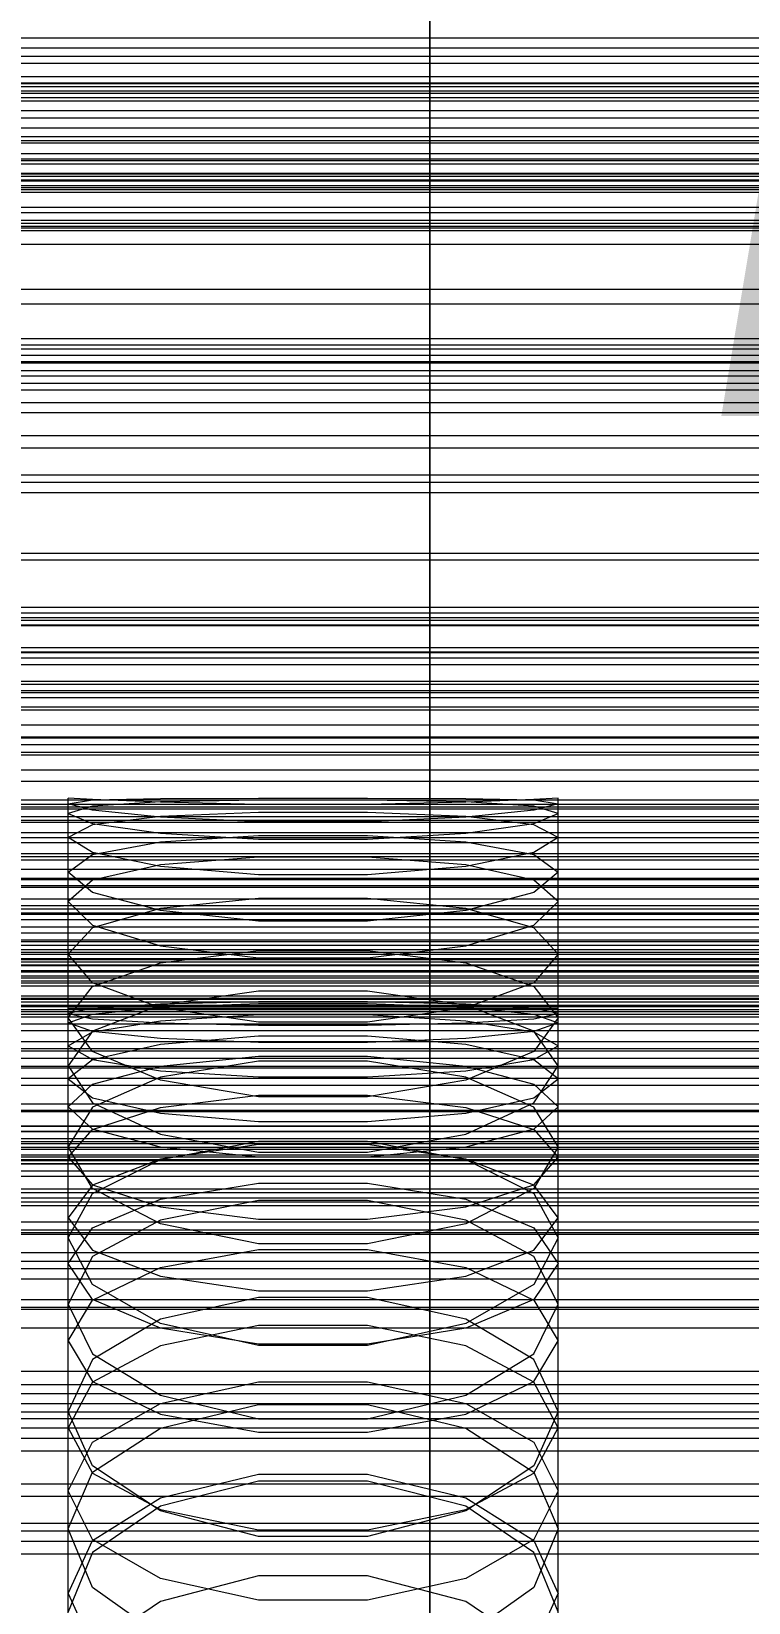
# Model space of a CAD drawing. Header units: millimetres. Extents: x -1970 to 59977, y -65068 to 6837.
# Drawn here: x -34.2 to 27.3, y -33951.7 to -33817 of the extents above; entities that cross this region are included whole.
import ezdxf

# ---------------------------------------------------------------- set-up
doc = ezdxf.new("R2010")
doc.units = ezdxf.units.MM
for name, color, linetype, lineweight in [('COTAS_O', 1, 'Continuous', 0), ('frontal_briquetadora', 7, 'Continuous', 0), ('frontal_C01', 7, 'Continuous', 0), ('frontal_C02', 7, 'Continuous', 0), ('frontal_C03', 7, 'Continuous', 0), ('frontal_secador', 7, 'Continuous', 0)]:
    doc.layers.add(name, color=color, linetype=linetype, lineweight=lineweight)
doc.dimstyles.new('R19_100', dxfattribs={"dimtxt": 250, "dimasz": 150, "dimexe": 150, "dimexo": 80, "dimgap": 100, "dimtad": 1, "dimtih": 1, "dimtoh": 1, "dimdsep": 46, "dimcen": 0.09, "dimadec": 0, "dimazin": 0, "dimtfac": 1, "dimtdec": 4, "dimtofl": 0, "dimtmove": 0, "dimatfit": 3, "dimfxl": 1, "dimtolj": 1, "dimtzin": 0, "dimarcsym": 0})

# ---------------------------------------------------------------- blocks, each defined once
blk = doc.blocks.new('*D39')
at = {"layer": 'COTAS_O', "color": 0, "lineweight": -2, "transparency": 16777216}
for p, q in [((-1725, -34320), (-1725, -33550)), ((1725, -34320), (1725, -33550)), ((-1575, -33700), (1575, -33700))]:
    blk.add_line(p, q, dxfattribs=at)
at = {"layer": 'COTAS_O', "color": 0, "transparency": 16777216}
for points in [[(-1575, -33675), (-1575, -33725), (-1725, -33700)], [(1575, -33675), (1575, -33725), (1725, -33700)]]:
    blk.add_solid(points, dxfattribs=at)
at = {"layer": 'Defpoints', "color": 0, "transparency": 16777216}
for p in [(1725, -33700), (-1725, -34400), (1725, -34400)]:
    blk.add_point(p, dxfattribs=at)
blk = doc.blocks.new('*D42')
at = {"layer": 'COTAS_O', "color": 0, "lineweight": -2, "transparency": 16777216}
for p, q in [((-570, -33700), (200, -33700)), ((50, -34750), (50, -33850)), ((-570, -34900), (200, -34900))]:
    blk.add_line(p, q, dxfattribs=at)
at = {"layer": 'COTAS_O', "color": 0, "transparency": 16777216}
for points in [[(25, -33850), (75, -33850), (50, -33700)], [(25, -34750), (75, -34750), (50, -34900)]]:
    blk.add_solid(points, dxfattribs=at)
at = {"layer": 'Defpoints', "color": 0, "transparency": 16777216}
for p in [(-650, -33700), (50, -33700), (-650, -34900)]:
    blk.add_point(p, dxfattribs=at)

msp = doc.modelspace()

# ---------------------------------------------------------------- linework, layer by layer
at = {"layer": 'frontal_briquetadora'}
for p, q in [((200, -33861.773), (-160, -33861.773)), ((-28.92, -33882.856), (-31, -33882.75)), ((-31, -33900.75), (-31, -33882.75)), ((-31, -33883.222), (-28.92, -33882.881)), ((-28.92, -33883.775), (-31, -33883.222)), ((-31, -33901.201), (-31, -33883.222)), ((-28.92, -33883.423), (-31, -33884.062)), ((-28.92, -33882.881), (-23.094, -33882.76)), ((-23.094, -33883.094), (-28.92, -33882.856)), ((-23.094, -33883.063), (-28.92, -33883.423)), ((-23.094, -33882.76), (-14.674, -33882.752)), ((-14.674, -33882.922), (-23.094, -33883.063)), ((-14.674, -33883.285), (-23.094, -33883.094)), ((-14.674, -33882.752), (-5.326, -33882.752)), ((-5.326, -33882.922), (-14.674, -33882.922)), ((-5.326, -33883.285), (-14.674, -33883.285)), ((-5.326, -33882.752), (3.094, -33882.76)), ((3.094, -33883.063), (-5.326, -33882.922)), ((3.094, -33883.094), (-5.326, -33883.285)), ((3.094, -33882.76), (8.92, -33882.881)), ((8.92, -33882.856), (3.094, -33883.094)), ((8.92, -33883.423), (3.094, -33883.063)), ((11, -33882.75), (8.92, -33882.856)), ((8.92, -33882.881), (11, -33883.222)), ((11, -33883.222), (8.92, -33883.775)), ((11, -33884.062), (8.92, -33883.423)), ((11, -33900.75), (11, -33882.75)), ((11, -33901.201), (11, -33883.222)), ((-31, -33902.002), (-31, -33884.062)), ((-31, -33884.062), (-28.92, -33884.912)), ((-28.92, -33885.021), (-31, -33886.106)), ((-23.094, -33884.371), (-28.92, -33883.775)), ((-23.094, -33884.304), (-28.92, -33885.021)), ((-28.92, -33884.912), (-23.094, -33885.746)), ((-14.674, -33883.964), (-23.094, -33884.304)), ((-14.674, -33884.761), (-23.094, -33884.371)), ((-5.326, -33883.964), (-14.674, -33883.964)), ((-5.326, -33884.761), (-14.674, -33884.761)), ((3.094, -33884.304), (-5.326, -33883.964)), ((3.094, -33884.371), (-5.326, -33884.761)), ((8.92, -33883.775), (3.094, -33884.371)), ((8.92, -33885.021), (3.094, -33884.304)), ((3.094, -33885.746), (8.92, -33884.912)), ((8.92, -33884.912), (11, -33884.062)), ((11, -33886.106), (8.92, -33885.021)), ((11, -33902.002), (11, -33884.062)), ((-31, -33903.952), (-31, -33886.106)), ((-28.92, -33887.4), (-31, -33886.106)), ((-23.094, -33885.746), (-14.674, -33886.268)), ((-23.094, -33886.485), (-14.674, -33885.947)), ((-14.674, -33885.947), (-5.326, -33885.947)), ((-14.674, -33886.268), (-5.326, -33886.268)), ((-5.326, -33886.268), (3.094, -33885.746)), ((-5.326, -33885.947), (3.094, -33886.485)), ((11, -33886.106), (8.92, -33887.4)), ((11, -33903.952), (11, -33886.106)), ((-31, -33889.086), (-28.92, -33887.559)), ((-28.92, -33887.559), (-23.094, -33886.485)), ((-23.094, -33888.59), (-28.92, -33887.4)), ((-14.674, -33887.791), (-23.094, -33888.46)), ((-5.326, -33887.791), (-14.674, -33887.791)), ((3.094, -33888.46), (-5.326, -33887.791)), ((3.094, -33886.485), (8.92, -33887.559)), ((8.92, -33887.4), (3.094, -33888.59)), ((8.92, -33887.559), (11, -33889.086)), ((-28.92, -33890.822), (-31, -33889.086)), ((-31, -33906.796), (-31, -33889.086)), ((-23.094, -33888.46), (-28.92, -33889.77)), ((-14.674, -33889.308), (-23.094, -33888.59)), ((3.094, -33888.59), (-5.326, -33889.308)), ((8.92, -33889.77), (3.094, -33888.46)), ((11, -33889.086), (8.92, -33890.822)), ((11, -33906.796), (11, -33889.086)), ((-28.92, -33889.77), (-31, -33891.591)), ((-5.326, -33889.308), (-14.674, -33889.308)), ((11, -33891.591), (8.92, -33889.77)), ((-31, -33909.185), (-31, -33891.591)), ((-31, -33891.591), (-28.92, -33893.618)), ((-23.094, -33892.364), (-28.92, -33890.822)), ((-14.674, -33891.333), (-23.094, -33892.198)), ((-5.326, -33891.333), (-14.674, -33891.333)), ((3.094, -33892.198), (-5.326, -33891.333)), ((8.92, -33890.822), (3.094, -33892.364)), ((8.92, -33893.618), (11, -33891.591)), ((11, -33909.185), (11, -33891.591)), ((-23.094, -33892.198), (-28.92, -33893.859)), ((-14.674, -33893.278), (-23.094, -33892.364)), ((3.094, -33892.364), (-5.326, -33893.277)), ((8.92, -33893.859), (3.094, -33892.198)), ((-28.92, -33893.859), (-31, -33896.116)), ((-28.92, -33893.618), (-23.094, -33895.393)), ((-5.326, -33893.277), (-14.674, -33893.278)), ((3.094, -33895.393), (8.92, -33893.618)), ((11, -33896.116), (8.92, -33893.859)), ((200, -33895.045), (-160, -33895.045)), ((-23.094, -33895.393), (-14.674, -33896.435)), ((-23.094, -33896.858), (-14.674, -33895.8)), ((-14.674, -33895.8), (-5.326, -33895.8)), ((-5.326, -33896.435), (3.094, -33895.393)), ((-5.326, -33895.8), (3.094, -33896.858)), ((-28.92, -33898.576), (-31, -33896.116)), ((-31, -33913.502), (-31, -33896.116)), ((-28.92, -33898.867), (-23.094, -33896.858)), ((-14.674, -33896.435), (-5.326, -33896.435)), ((3.094, -33896.858), (8.92, -33898.867)), ((11, -33896.116), (8.92, -33898.576)), ((11, -33913.502), (11, -33896.116)), ((-31, -33901.553), (-28.92, -33898.867)), ((-23.094, -33900.697), (-28.92, -33898.576)), ((-14.674, -33899.285), (-23.094, -33900.472)), ((-5.326, -33899.285), (-14.674, -33899.285)), ((3.094, -33900.472), (-5.326, -33899.285)), ((8.92, -33898.576), (3.094, -33900.697)), ((8.92, -33898.867), (11, -33901.553)), ((184, -33900), (-194, -33900)), ((-31, -33900.75), (-28.92, -33900.75)), ((-28.92, -33900.754), (-31, -33901.201)), ((-31, -33901.201), (-28.92, -33901.648)), ((-23.093, -33900.395), (-28.92, -33900.754)), ((-23.094, -33900.472), (-28.92, -33902.709)), ((-28.92, -33901.257), (-23.093, -33900.66)), ((-28.92, -33900.75), (-23.093, -33900.75)), ((-14.674, -33901.931), (-23.094, -33900.697)), ((-14.673, -33900.196), (-23.093, -33900.395)), ((-23.093, -33900.66), (-14.673, -33900.329)), ((-23.093, -33900.75), (-14.673, -33900.75)), ((-5.327, -33900.196), (-14.673, -33900.196)), ((-14.673, -33900.329), (-5.327, -33900.329)), ((-14.673, -33900.75), (-5.327, -33900.75)), ((3.093, -33900.395), (-5.327, -33900.196)), ((-5.327, -33900.329), (3.093, -33900.66)), ((-5.327, -33900.75), (3.093, -33900.75)), ((3.094, -33900.697), (-5.326, -33901.931)), ((8.92, -33900.754), (3.093, -33900.395)), ((3.093, -33900.66), (8.92, -33901.257)), ((3.093, -33900.75), (8.92, -33900.75)), ((8.92, -33902.709), (3.094, -33900.472)), ((8.92, -33900.75), (11, -33900.75)), ((11, -33901.201), (8.92, -33900.754)), ((8.92, -33901.648), (11, -33901.201)), ((-31, -33902.002), (-28.92, -33901.257)), ((-28.92, -33904.442), (-31, -33901.553)), ((-31, -33918.691), (-31, -33901.553)), ((-28.92, -33902.746), (-31, -33902.002)), ((-28.92, -33901.648), (-23.093, -33902.006)), ((-28.92, -33902.762), (-23.093, -33901.809)), ((-23.093, -33901.809), (-14.673, -33901.279)), ((-23.093, -33902.006), (-14.673, -33902.205)), ((-5.326, -33901.931), (-14.674, -33901.931)), ((-14.673, -33901.279), (-5.327, -33901.279)), ((-14.673, -33902.205), (-5.327, -33902.205)), ((-5.327, -33901.279), (3.093, -33901.809)), ((-5.327, -33902.205), (3.093, -33902.006)), ((3.093, -33902.006), (8.92, -33901.648)), ((3.093, -33901.809), (8.92, -33902.762)), ((8.92, -33901.257), (11, -33902.002)), ((11, -33901.553), (8.92, -33904.442)), ((11, -33902.002), (8.92, -33902.746)), ((11, -33918.691), (11, -33901.553)), ((-28.92, -33902.709), (-31, -33905.679)), ((-31, -33903.952), (-28.92, -33902.762)), ((-23.093, -33903.344), (-28.92, -33902.746)), ((-23.093, -33903.856), (-28.92, -33905.165)), ((-14.673, -33903.131), (-23.093, -33903.856)), ((-14.673, -33903.675), (-23.093, -33903.344)), ((-5.327, -33903.131), (-14.673, -33903.131)), ((-5.327, -33903.675), (-14.673, -33903.675)), ((3.093, -33903.856), (-5.327, -33903.131)), ((3.093, -33903.344), (-5.327, -33903.675)), ((8.92, -33902.746), (3.093, -33903.344)), ((8.92, -33905.165), (3.093, -33903.856)), ((11, -33905.679), (8.92, -33902.709)), ((8.92, -33902.762), (11, -33903.952)), ((-31, -33903.952), (-28.92, -33905.141)), ((-28.92, -33905.165), (-31, -33906.796)), ((-23.094, -33906.903), (-28.92, -33904.442)), ((-28.92, -33905.141), (-23.093, -33906.095)), ((-14.674, -33905.267), (-23.094, -33906.643)), ((-23.093, -33905.719), (-14.673, -33904.863)), ((-5.326, -33905.267), (-14.674, -33905.267)), ((-14.673, -33904.863), (-5.327, -33904.863)), ((-5.327, -33904.863), (3.093, -33905.719)), ((3.094, -33906.643), (-5.326, -33905.267)), ((3.093, -33906.095), (8.92, -33905.141)), ((8.92, -33904.442), (3.094, -33906.903)), ((8.92, -33905.141), (11, -33903.952)), ((11, -33906.796), (8.92, -33905.165)), ((-31, -33922.627), (-31, -33905.679)), ((-31, -33905.679), (-28.92, -33908.849)), ((-28.92, -33907.261), (-23.093, -33905.719)), ((-23.093, -33906.095), (-14.673, -33906.624)), ((-14.673, -33906.624), (-5.327, -33906.624)), ((-5.327, -33906.624), (3.093, -33906.095)), ((3.093, -33905.719), (8.92, -33907.261)), ((8.92, -33908.849), (11, -33905.679)), ((11, -33922.627), (11, -33905.679)), ((-31, -33906.796), (-28.92, -33908.427)), ((-31, -33909.185), (-28.92, -33907.261)), ((-23.094, -33906.643), (-28.92, -33909.219)), ((-14.674, -33908.325), (-23.094, -33906.903)), ((3.094, -33906.903), (-5.326, -33908.325)), ((8.92, -33909.219), (3.094, -33906.643)), ((8.92, -33908.427), (11, -33906.796)), ((8.92, -33907.261), (11, -33909.185)), ((-28.92, -33911.108), (-31, -33909.185)), ((-28.92, -33909.219), (-31, -33912.608)), ((-28.92, -33908.427), (-23.093, -33909.735)), ((-28.92, -33908.849), (-23.094, -33911.534)), ((-28.92, -33911.144), (-23.093, -33909.253)), ((-23.093, -33909.253), (-14.673, -33908.203)), ((-5.326, -33908.325), (-14.674, -33908.325)), ((-14.673, -33908.203), (-5.327, -33908.203)), ((-5.327, -33908.203), (3.093, -33909.253)), ((3.093, -33909.735), (8.92, -33908.427)), ((3.093, -33909.253), (8.92, -33911.144)), ((3.094, -33911.534), (8.92, -33908.849)), ((11, -33909.185), (8.92, -33911.108)), ((11, -33912.608), (8.92, -33909.219)), ((-23.093, -33909.735), (-14.673, -33910.461)), ((-14.673, -33910.461), (-5.327, -33910.461)), ((-5.327, -33910.461), (3.093, -33909.735)), ((-31, -33913.502), (-28.92, -33911.144)), ((-23.093, -33912.651), (-28.92, -33911.108)), ((-23.094, -33911.534), (-14.674, -33913.08)), ((-5.326, -33913.08), (3.094, -33911.534)), ((8.92, -33911.108), (3.093, -33912.651)), ((8.92, -33911.144), (11, -33913.502)), ((-28.92, -33916.193), (-31, -33912.608)), ((-31, -33929.238), (-31, -33912.608)), ((-23.094, -33913.701), (-14.674, -33912.14)), ((-14.673, -33912.428), (-23.093, -33913.668)), ((-14.673, -33913.507), (-23.093, -33912.651)), ((-14.674, -33912.14), (-5.326, -33912.14)), ((-14.674, -33913.08), (-5.326, -33913.08)), ((-5.327, -33912.428), (-14.673, -33912.428)), ((3.093, -33913.668), (-5.327, -33912.428)), ((3.093, -33912.651), (-5.327, -33913.507)), ((-5.326, -33912.14), (3.094, -33913.701)), ((11, -33912.608), (8.92, -33916.193)), ((11, -33929.238), (11, -33912.608)), ((-31, -33913.502), (-28.92, -33915.861)), ((-23.093, -33913.668), (-28.92, -33915.903)), ((-28.92, -33916.61), (-23.094, -33913.701)), ((-5.327, -33913.507), (-14.673, -33913.507)), ((8.92, -33915.903), (3.093, -33913.668)), ((3.094, -33913.701), (8.92, -33916.61)), ((8.92, -33915.861), (11, -33913.502)), ((-28.92, -33915.903), (-31, -33918.691)), ((-28.92, -33915.861), (-23.093, -33917.752)), ((-23.093, -33917.096), (-14.673, -33915.73)), ((-14.673, -33915.73), (-5.327, -33915.73)), ((-5.327, -33915.73), (3.093, -33917.096)), ((3.093, -33917.752), (8.92, -33915.861)), ((11, -33918.691), (8.92, -33915.903)), ((-31, -33920.41), (-28.92, -33916.61)), ((-23.094, -33919.209), (-28.92, -33916.193)), ((-28.92, -33919.558), (-23.093, -33917.096)), ((-14.674, -33917.209), (-23.094, -33918.891)), ((-5.326, -33917.209), (-14.674, -33917.209)), ((3.094, -33918.891), (-5.326, -33917.209)), ((3.093, -33917.096), (8.92, -33919.558)), ((8.92, -33916.193), (3.094, -33919.209)), ((8.92, -33916.61), (11, -33920.41)), ((-31, -33918.691), (-28.92, -33921.478)), ((-23.093, -33917.752), (-14.673, -33918.801)), ((-5.327, -33918.801), (3.093, -33917.752)), ((8.92, -33921.478), (11, -33918.691)), ((200, -33920), (-160, -33920)), ((-31, -33922.627), (-28.92, -33919.558)), ((-23.094, -33918.891), (-28.92, -33922.018)), ((-14.674, -33920.937), (-23.094, -33919.209)), ((-14.673, -33918.801), (-5.327, -33918.801)), ((3.094, -33919.209), (-5.326, -33920.937)), ((8.92, -33922.018), (3.094, -33918.891)), ((8.92, -33919.558), (11, -33922.627)), ((-28.92, -33924.402), (-31, -33920.41)), ((-31, -33936.682), (-31, -33920.41)), ((-23.093, -33922.955), (-14.673, -33921.403)), ((-5.326, -33920.937), (-14.674, -33920.937)), ((-14.673, -33921.403), (-5.327, -33921.403)), ((-5.327, -33921.403), (3.093, -33922.955)), ((11, -33920.41), (8.92, -33924.402)), ((11, -33936.682), (11, -33920.41)), ((-28.92, -33922.018), (-31, -33926.087)), ((-28.92, -33925.697), (-31, -33922.627)), ((-28.92, -33921.478), (-23.093, -33923.713)), ((3.093, -33923.713), (8.92, -33921.478)), ((11, -33926.087), (8.92, -33922.018)), ((11, -33922.627), (8.92, -33925.697)), ((-28.92, -33925.751), (-23.093, -33922.955)), ((-23.093, -33923.713), (-14.673, -33924.953)), ((-5.327, -33924.953), (3.093, -33923.713)), ((3.093, -33922.955), (8.92, -33925.751)), ((-23.094, -33927.741), (-28.92, -33924.402)), ((-14.673, -33924.953), (-5.327, -33924.953)), ((8.92, -33924.402), (3.094, -33927.741)), ((-31, -33929.238), (-28.92, -33925.751)), ((-31, -33942.099), (-31, -33926.087)), ((-31, -33926.087), (-28.92, -33930.345)), ((-23.093, -33928.158), (-28.92, -33925.697)), ((-14.674, -33925.528), (-23.094, -33927.39)), ((-5.326, -33925.528), (-14.674, -33925.528)), ((3.094, -33927.39), (-5.326, -33925.528)), ((8.92, -33925.697), (3.093, -33928.158)), ((8.92, -33925.751), (11, -33929.238)), ((8.92, -33930.345), (11, -33926.087)), ((11, -33942.099), (11, -33926.087)), ((-23.094, -33927.39), (-28.92, -33930.837)), ((-14.674, -33929.647), (-23.094, -33927.741)), ((-14.673, -33927.928), (-23.093, -33929.662)), ((-14.673, -33929.524), (-23.093, -33928.158)), ((-5.327, -33927.928), (-14.673, -33927.928)), ((3.093, -33929.662), (-5.327, -33927.928)), ((3.093, -33928.158), (-5.327, -33929.524)), ((3.094, -33927.741), (-5.326, -33929.647)), ((8.92, -33930.837), (3.094, -33927.39)), ((-31, -33929.238), (-28.92, -33932.725)), ((-5.327, -33929.524), (-14.673, -33929.524)), ((8.92, -33932.725), (11, -33929.238)), ((-28.92, -33930.837), (-31, -33935.302)), ((-23.093, -33929.662), (-28.92, -33932.786)), ((-28.92, -33930.345), (-23.094, -33933.895)), ((-5.326, -33929.647), (-14.674, -33929.647)), ((8.92, -33932.786), (3.093, -33929.662)), ((3.094, -33933.895), (8.92, -33930.345)), ((11, -33935.302), (8.92, -33930.837)), ((-28.92, -33932.786), (-31, -33936.682)), ((-28.92, -33932.725), (-23.093, -33935.521)), ((-23.093, -33934.597), (-14.673, -33932.744)), ((-14.673, -33932.744), (-5.327, -33932.744)), ((-5.327, -33932.744), (3.093, -33934.597)), ((3.093, -33935.521), (8.92, -33932.725)), ((11, -33936.682), (8.92, -33932.786)), ((-28.92, -33937.935), (-23.093, -33934.597)), ((-23.094, -33933.895), (-14.674, -33935.917)), ((-23.094, -33936.726), (-14.674, -33934.689)), ((-14.674, -33934.689), (-5.326, -33934.689)), ((-5.326, -33935.917), (3.094, -33933.895)), ((-5.326, -33934.689), (3.094, -33936.726)), ((3.093, -33934.597), (8.92, -33937.935)), ((-28.92, -33939.949), (-31, -33935.302)), ((-31, -33950.89), (-31, -33935.302)), ((-23.093, -33935.521), (-14.673, -33937.073)), ((-14.674, -33935.917), (-5.326, -33935.917)), ((-5.327, -33937.073), (3.093, -33935.521)), ((11, -33935.302), (8.92, -33939.949)), ((11, -33950.89), (11, -33935.302)), ((-31, -33936.682), (-28.92, -33940.578)), ((-28.92, -33940.485), (-23.094, -33936.726)), ((-14.673, -33937.073), (-5.327, -33937.073)), ((3.094, -33936.726), (8.92, -33940.485)), ((8.92, -33940.578), (11, -33936.682)), ((-31, -33942.099), (-28.92, -33937.935)), ((8.92, -33937.935), (11, -33942.099)), ((-23.094, -33943.808), (-28.92, -33939.949)), ((8.92, -33939.949), (3.094, -33943.808)), ((-31, -33945.334), (-28.92, -33940.485)), ((-28.92, -33940.578), (-23.093, -33943.702)), ((-14.674, -33941.254), (-23.094, -33943.404)), ((-23.093, -33942.681), (-14.673, -33940.653)), ((-5.326, -33941.254), (-14.674, -33941.254)), ((-14.673, -33940.653), (-5.327, -33940.653)), ((-5.327, -33940.653), (3.093, -33942.681)), ((3.094, -33943.404), (-5.326, -33941.254)), ((3.093, -33943.702), (8.92, -33940.578)), ((8.92, -33940.485), (11, -33945.334)), ((-28.92, -33946.262), (-31, -33942.099)), ((-28.92, -33946.334), (-23.093, -33942.681)), ((3.093, -33942.681), (8.92, -33946.334)), ((11, -33942.099), (8.92, -33946.262)), ((-23.094, -33943.404), (-28.92, -33947.366)), ((-14.674, -33946.001), (-23.094, -33943.808)), ((-23.093, -33943.702), (-14.673, -33945.436)), ((-5.327, -33945.436), (3.093, -33943.702)), ((3.094, -33943.808), (-5.326, -33946.001)), ((8.92, -33947.366), (3.094, -33943.404)), ((-28.92, -33950.361), (-31, -33945.334)), ((-31, -33960.462), (-31, -33945.334)), ((-14.673, -33945.436), (-5.327, -33945.436)), ((11, -33945.334), (8.92, -33950.361)), ((11, -33960.462), (11, -33945.334)), ((-31, -33950.89), (-28.92, -33946.334)), ((-23.093, -33949.6), (-28.92, -33946.262)), ((-5.326, -33946.001), (-14.674, -33946.001)), ((8.92, -33946.262), (3.093, -33949.6)), ((8.92, -33946.334), (11, -33950.89)), ((-28.92, -33947.366), (-31, -33952.465)), ((11, -33952.465), (8.92, -33947.366)), ((-14.673, -33949.368), (-23.093, -33951.565)), ((-14.673, -33951.453), (-23.093, -33949.6)), ((-5.327, -33949.368), (-14.673, -33949.368)), ((3.093, -33951.565), (-5.327, -33949.368)), ((3.093, -33949.6), (-5.327, -33951.453)), ((-31, -33950.89), (-28.92, -33955.446)), ((-23.094, -33954.52), (-28.92, -33950.361)), ((8.92, -33950.361), (3.094, -33954.52)), ((8.92, -33955.446), (11, -33950.89)), ((-23.093, -33951.565), (-28.92, -33955.525)), ((-5.327, -33951.453), (-14.673, -33951.453)), ((8.92, -33955.525), (3.093, -33951.565))]:
    msp.add_line(p, q, dxfattribs=at)
at = {"layer": 'frontal_C01'}
for p, q in [((0, -34026.66), (0, -33729.964)), ((0, -33735.682), (0, -34032.379)), ((-425, -33818.444), (425, -33818.444)), ((425, -33829.874), (-425, -33829.874)), ((425, -33833.906), (-425, -33833.906)), ((-425, -33845.337), (425, -33845.337))]:
    msp.add_line(p, q, dxfattribs=at)
at = {"layer": 'frontal_C02'}
for p, q in [((0, -33968.332), (0, -33683.511)), ((0, -33689.252), (0, -33974.073)), ((-311.15, -33866.868), (311.15, -33866.868)), ((-311.15, -33867.504), (311.15, -33867.504)), ((-311.15, -33867.962), (311.15, -33867.962)), ((-311.15, -33869.827), (311.15, -33869.827)), ((-311.15, -33870.711), (311.15, -33870.711)), ((-311.15, -33873.678), (311.15, -33873.678)), ((-311.15, -33874.928), (311.15, -33874.928)), ((-311.15, -33878.795), (311.15, -33878.795)), ((-311.15, -33880.326), (311.15, -33880.326)), ((-440, -33883.258), (440, -33883.258)), ((-440, -33883.484), (440, -33883.484)), ((-440, -33883.646), (440, -33883.646)), ((-440, -33884.307), (440, -33884.307)), ((-440, -33884.62), (440, -33884.62)), ((311.15, -33884.829), (-311.15, -33884.829)), ((-440, -33885.671), (440, -33885.671)), ((-440, -33886.114), (440, -33886.114)), ((-440, -33887.484), (440, -33887.484)), ((-311.15, -33886.536), (311.15, -33886.536)), ((-440, -33888.027), (440, -33888.027)), ((440, -33889.622), (-440, -33889.622)), ((-440, -33890.227), (440, -33890.227)), ((-311.15, -33891.369), (311.15, -33891.369)), ((-440, -33891.94), (440, -33891.94)), ((-440, -33892.566), (440, -33892.566)), ((-311.15, -33893.136), (311.15, -33893.136)), ((-440, -33894.278), (440, -33894.278)), ((-440, -33894.883), (440, -33894.883)), ((-440, -33896.479), (440, -33896.479)), ((-440, -33897.021), (440, -33897.021)), ((-440, -33898.392), (440, -33898.392)), ((-311.15, -33897.969), (311.15, -33897.969)), ((-440, -33898.834), (440, -33898.834)), ((-440, -33899.886), (440, -33899.886)), ((-311.15, -33899.676), (311.15, -33899.676)), ((-440, -33900.199), (440, -33900.199)), ((-440, -33900.86), (440, -33900.86)), ((-440, -33901.022), (440, -33901.022)), ((-440, -33901.247), (440, -33901.247)), ((-311.15, -33904.18), (311.15, -33904.18)), ((-311.15, -33905.71), (311.15, -33905.71)), ((-311.15, -33909.578), (311.15, -33909.578)), ((-311.15, -33910.827), (311.15, -33910.827)), ((-450, -33914.05), (450, -33914.05)), ((-311.15, -33913.795), (311.15, -33913.795)), ((-311.15, -33914.678), (311.15, -33914.678)), ((-311.15, -33916.544), (311.15, -33916.544)), ((-311.15, -33917.001), (311.15, -33917.001)), ((-311.15, -33917.637), (311.15, -33917.637)), ((450, -33925.74), (-450, -33925.74)), ((450, -33947.522), (-450, -33947.522))]:
    msp.add_line(p, q, dxfattribs=at)
at = {"layer": 'frontal_C03'}
for p, q in [((-1500, -33817.593), (1500, -33817.593)), ((-1500, -33819.18), (1500, -33819.18)), ((1500, -33819.794), (-1500, -33819.794)), ((-1500, -33821.497), (1500, -33821.497)), ((-1250, -33820.919), (1250, -33820.919)), ((1250, -33821.482), (-1250, -33821.482)), ((-1500, -33822.132), (1500, -33822.132)), ((1250, -33822.364), (-1250, -33822.364)), ((-1250, -33822.711), (1250, -33822.711)), ((1250, -33823.017), (-1250, -33823.017)), ((-1500, -33823.836), (1500, -33823.836)), ((-1500, -33824.45), (1500, -33824.45)), ((1250, -33825.325), (-1250, -33825.325)), ((-1500, -33826.037), (1500, -33826.037)), ((-1500, -33826.587), (1500, -33826.587)), ((-1250, -33826.382), (1250, -33826.382)), ((-1500, -33827.95), (1500, -33827.95)), ((-1500, -33828.399), (1500, -33828.399)), ((-1250, -33827.519), (1250, -33827.519)), ((-1500, -33829.445), (1500, -33829.445)), ((-1500, -33829.763), (1500, -33829.763)), ((1250, -33829.234), (-1250, -33829.234)), ((-1250, -33829.25), (1250, -33829.25)), ((-1500, -33830.421), (1500, -33830.421)), ((-1500, -33830.585), (1500, -33830.585)), ((-1500, -33830.809), (1500, -33830.809)), ((1250, -33830.291), (-1250, -33830.291)), ((1250, -33832.599), (-1250, -33832.599)), ((1250, -33833.252), (-1250, -33833.252)), ((-1250, -33833.731), (1250, -33833.731)), ((1250, -33834.134), (-1250, -33834.134)), ((-1250, -33835.283), (1250, -33835.283)), ((-1250, -33839.131), (1250, -33839.131)), ((-1250, -33840.398), (1250, -33840.398)), ((-1250, -33843.35), (1250, -33843.35)), ((1250, -33843.94), (-1250, -33843.94)), ((-1250, -33844.246), (1250, -33844.246)), ((1250, -33844.821), (-1250, -33844.821)), ((1250, -33845.475), (-1250, -33845.475)), ((-1250, -33846.102), (1250, -33846.102)), ((-1250, -33846.566), (1250, -33846.566)), ((-1250, -33847.199), (1250, -33847.199)), ((1250, -33847.782), (-1250, -33847.782)), ((-1250, -33848.84), (1250, -33848.84)), ((1250, -33851.692), (-1250, -33851.692)), ((1250, -33852.749), (-1250, -33852.749)), ((1250, -33855.056), (-1250, -33855.056)), ((1250, -33855.71), (-1250, -33855.71)), ((1250, -33856.591), (-1250, -33856.591)), ((1250, -33866.398), (-1250, -33866.398)), ((1250, -33867.279), (-1250, -33867.279)), ((1250, -33867.932), (-1250, -33867.932)), ((1250, -33870.24), (-1250, -33870.24)), ((-1250, -33871.297), (1250, -33871.297)), ((-1250, -33872.731), (1250, -33872.731)), ((-1250, -33873.529), (1250, -33873.529)), ((-1250, -33874.113), (1250, -33874.113)), ((1250, -33874.149), (-1250, -33874.149)), ((1250, -33875.207), (-1250, -33875.207)), ((-1250, -33876.451), (1250, -33876.451)), ((1250, -33877.514), (-1250, -33877.514)), ((-1250, -33877.581), (1250, -33877.581)), ((1250, -33878.167), (-1250, -33878.167)), ((1250, -33879.049), (-1250, -33879.049)), ((-1250, -33881.3), (1250, -33881.3)), ((-1500, -33883.261), (1500, -33883.261)), ((-1250, -33882.897), (1250, -33882.897)), ((-1250, -33887.744), (1250, -33887.744)), ((1250, -33888.855), (-1250, -33888.855)), ((-1250, -33889.699), (1250, -33889.699)), ((1250, -33889.737), (-1250, -33889.737)), ((1250, -33890.39), (-1250, -33890.39)), ((1500, -33892.245), (-1500, -33892.245)), ((1250, -33892.697), (-1250, -33892.697)), ((-1250, -33893.755), (1250, -33893.755)), ((-1268, -33895.717), (1268, -33895.717)), ((-1250, -33895.344), (1250, -33895.344)), ((-1268, -33895.941), (1268, -33895.941)), ((-1268, -33896.106), (1268, -33896.106)), ((-1268, -33896.763), (1268, -33896.763)), ((-1268, -33897.081), (1268, -33897.081)), ((1250, -33896.607), (-1250, -33896.607)), ((-1268, -33898.127), (1268, -33898.127)), ((1250, -33897.525), (-1250, -33897.525)), ((1250, -33897.664), (-1250, -33897.664)), ((-1268, -33898.576), (1268, -33898.576)), ((-1268, -33899.939), (1268, -33899.939)), ((-1268, -33900.489), (1268, -33900.489)), ((1250, -33899.972), (-1250, -33899.972)), ((1250, -33900.625), (-1250, -33900.625)), ((-1268, -33902.077), (1268, -33902.077)), ((1250, -33901.506), (-1250, -33901.506)), ((1268, -33902.69), (-1268, -33902.69)), ((-1250, -33903.582), (1250, -33903.582)), ((-1268, -33904.394), (1268, -33904.394)), ((-1268, -33905.029), (1268, -33905.029)), ((-1250, -33905.841), (1250, -33905.841)), ((-1268, -33906.733), (1268, -33906.733)), ((-1268, -33907.346), (1268, -33907.346)), ((-1268, -33908.934), (1268, -33908.934)), ((-1268, -33909.484), (1268, -33909.484)), ((-1268, -33910.847), (1268, -33910.847)), ((-1268, -33911.296), (1268, -33911.296)), ((1250, -33911.313), (-1250, -33911.313)), ((-1250, -33911.898), (1250, -33911.898)), ((-1268, -33912.342), (1268, -33912.342)), ((-1268, -33912.66), (1268, -33912.66)), ((-1268, -33913.317), (1268, -33913.317)), ((1250, -33912.194), (-1250, -33912.194)), ((1250, -33912.848), (-1250, -33912.848)), ((-1268, -33913.482), (1268, -33913.482)), ((-1268, -33913.706), (1268, -33913.706)), ((-1250, -33914.079), (1250, -33914.079)), ((1250, -33915.155), (-1250, -33915.155)), ((1500, -33917.367), (-1500, -33917.367)), ((-1250, -33916.212), (1250, -33916.212)), ((1250, -33919.065), (-1250, -33919.065)), ((-1250, -33919.724), (1250, -33919.724)), ((1250, -33920.122), (-1250, -33920.122)), ((-1250, -33921.679), (1250, -33921.679)), ((1250, -33922.429), (-1250, -33922.429)), ((1250, -33923.083), (-1250, -33923.083)), ((1250, -33923.964), (-1250, -33923.964)), ((-1500, -33926.351), (1500, -33926.351)), ((-1250, -33926.526), (1250, -33926.526)), ((-1250, -33928.123), (1250, -33928.123)), ((-1250, -33931.843), (1250, -33931.843)), ((-1250, -33932.972), (1250, -33932.972)), ((1250, -33933.77), (-1250, -33933.77)), ((1250, -33934.652), (-1250, -33934.652)), ((-1250, -33935.31), (1250, -33935.31)), ((-1250, -33935.894), (1250, -33935.894)), ((-1250, -33936.692), (1250, -33936.692)), ((1250, -33937.613), (-1250, -33937.613)), ((-1250, -33938.67), (1250, -33938.67)), ((1250, -33941.522), (-1250, -33941.522)), ((1250, -33942.579), (-1250, -33942.579)), ((1250, -33944.887), (-1250, -33944.887)), ((1250, -33945.54), (-1250, -33945.54)), ((1250, -33946.422), (-1250, -33946.422))]:
    msp.add_line(p, q, dxfattribs=at)
at = {"layer": 'frontal_secador'}
for p, q in [((1360, -33821.784), (-1360, -33821.784)), ((1360, -33828.141), (-1360, -33828.141)), ((1360, -33832.137), (-1360, -33832.137)), ((1360, -33833.5), (-1360, -33833.5)), ((1250, -33833.25), (-1250, -33833.25)), ((1250, -33849.715), (-1250, -33849.715)), ((1250, -33862.349), (-1250, -33862.349)), ((1250, -33870.291), (-1250, -33870.291)), ((1250, -33873), (-1250, -33873))]:
    msp.add_line(p, q, dxfattribs=at)

# ---------------------------------------------------------------- dimensions: what is measured, and where the dimension line sits
at = {"layer": 'COTAS_O'}
for p1, p2, distance, picture, middle in [((-1725, -34400), (1725, -34400), 700, '*D39', (0, -33700)), ((-650, -34900), (-650, -33700), -700, '*D42', (50, -34300))]:
    dim = msp.add_aligned_dim(p1=p1, p2=p2, distance=distance, text='<> O', dimstyle='R19_100', dxfattribs=at)
    dim.commit()
    dim.dimension.update_dxf_attribs({"geometry": picture, "text_midpoint": middle})

doc.saveas('drawing.dxf')
